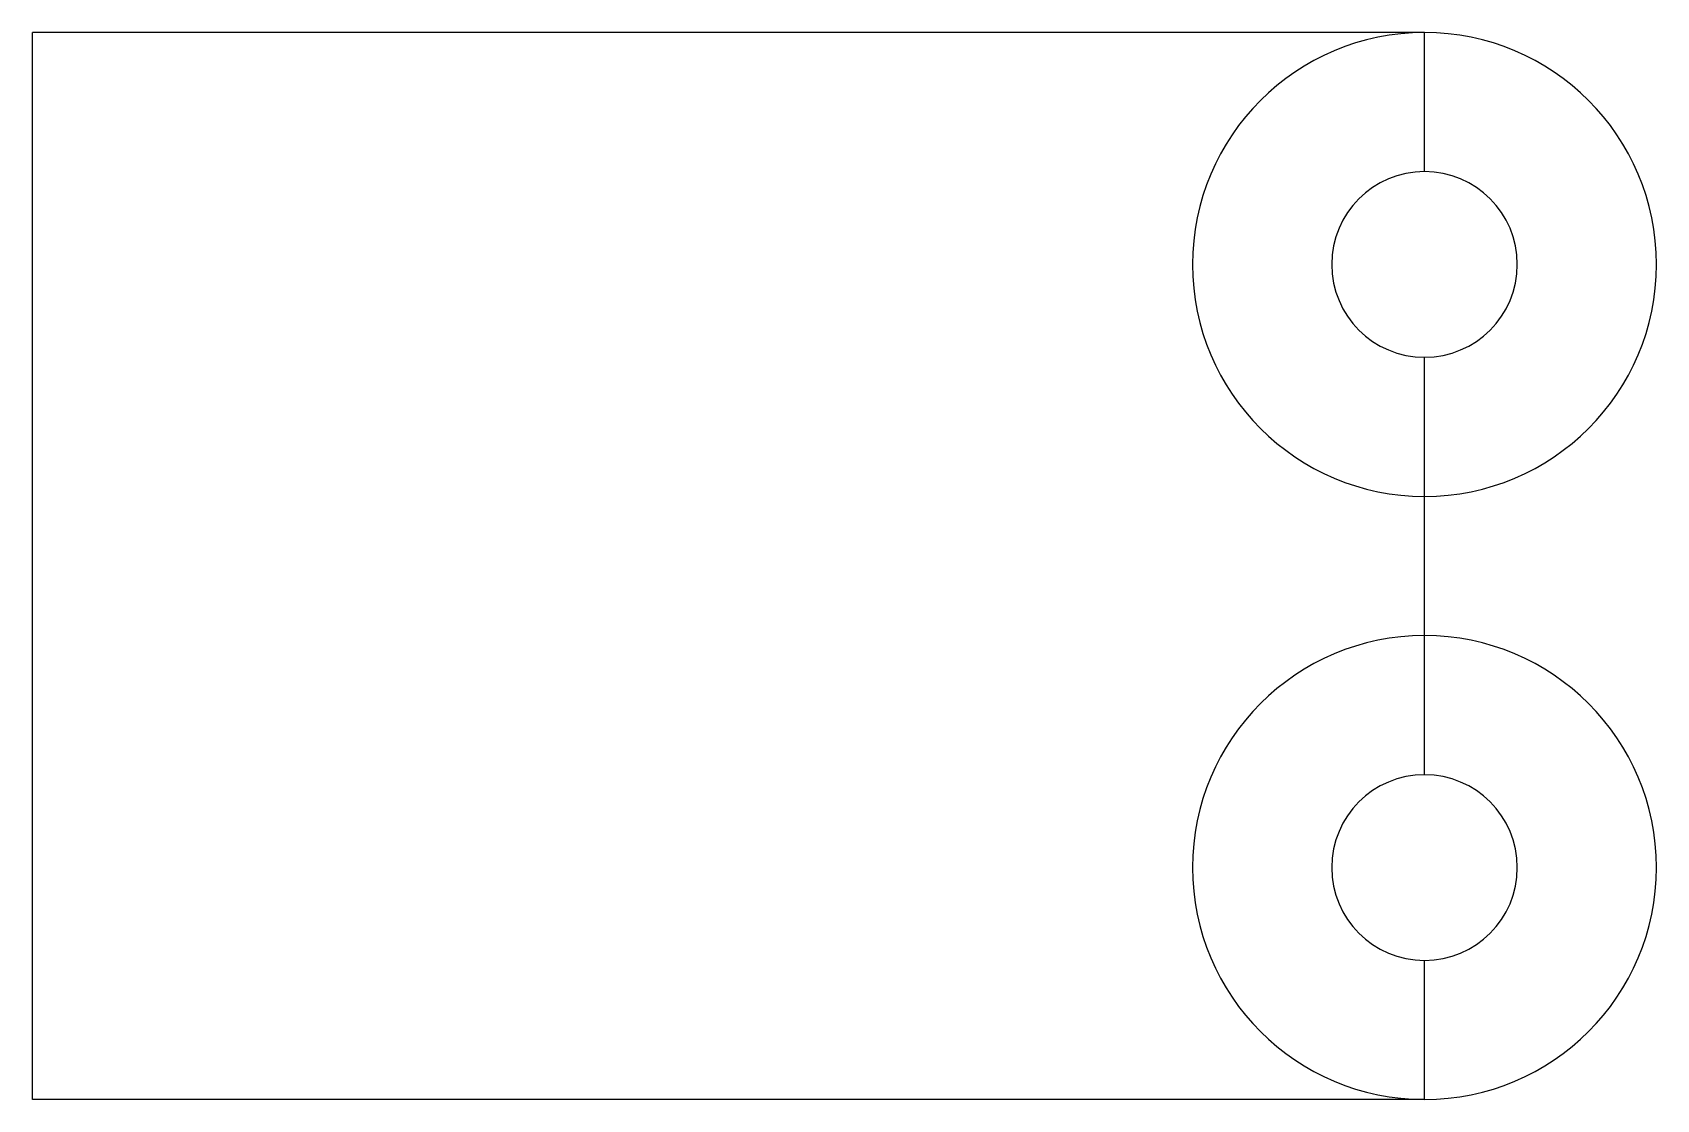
# Model space of a CAD drawing. Header units: millimetres. Extents: x 1614.7 to 1684.7, y 377 to 423.
import ezdxf

# ---------------------------------------------------------------- set-up
doc = ezdxf.new("R2010")
doc.units = ezdxf.units.MM
doc.layers.add('TW_IntakeWheelBracket_RollerBracketTop', color=7, linetype='CONTINUOUS')

msp = doc.modelspace()

# ---------------------------------------------------------------- linework, layer by layer
at = {"layer": 'TW_IntakeWheelBracket_RollerBracketTop'}
for p, q in [((1614.668, 377, 829.5), (1614.668, 423, 829.5)), ((1674.668, 423, 829.5), (1614.668, 423, 829.5)), ((1614.668, 377, 829.5), (1614.668, 423, 829.5)), ((1614.668, 423, 829.5), (1614.668, 423, 833.5)), ((1614.668, 377, 833.5), (1614.668, 423, 833.5)), ((1674.668, 423, 833.5), (1614.668, 423, 833.5)), ((1614.668, 423, 829.5), (1614.668, 423, 833.5)), ((1674.668, 423, 829.5), (1614.668, 423, 829.5)), ((1614.668, 377, 833.5), (1614.668, 423, 833.5)), ((1674.668, 423, 833.5), (1614.668, 423, 833.5)), ((1674.668, 423, 829.5), (1674.668, 423, 833.5)), ((1674.668, 417, 829.5), (1674.668, 423, 829.5)), ((1674.668, 423, 829.5), (1674.668, 423, 833.5)), ((1674.668, 417, 829.5), (1674.668, 423, 829.5)), ((1674.668, 417, 833.5), (1674.668, 423, 833.5)), ((1674.668, 417, 833.5), (1674.668, 423, 833.5)), ((1670.668, 413, 829.5), (1670.668, 413, 833.5)), ((1670.668, 413, 829.5), (1670.668, 413, 833.5)), ((1674.668, 403, 829.5), (1674.668, 409, 829.5)), ((1674.668, 403, 829.5), (1674.668, 409, 829.5)), ((1674.668, 403, 833.5), (1674.668, 409, 833.5)), ((1674.668, 403, 833.5), (1674.668, 409, 833.5)), ((1674.668, 397, 829.5), (1674.668, 403, 829.5)), ((1674.668, 397, 829.5), (1674.668, 403, 829.5)), ((1674.668, 403, 829.5), (1674.668, 403, 833.5)), ((1674.668, 397, 833.5), (1674.668, 403, 833.5)), ((1674.668, 397, 833.5), (1674.668, 403, 833.5)), ((1674.668, 403, 829.5), (1674.668, 403, 833.5)), ((1674.668, 391, 829.5), (1674.668, 397, 829.5)), ((1674.668, 391, 829.5), (1674.668, 397, 829.5)), ((1674.668, 397, 829.5), (1674.668, 397, 833.5)), ((1674.668, 391, 833.5), (1674.668, 397, 833.5)), ((1674.668, 391, 833.5), (1674.668, 397, 833.5)), ((1674.668, 397, 829.5), (1674.668, 397, 833.5)), ((1670.668, 387, 829.5), (1670.668, 387, 833.5)), ((1670.668, 387, 829.5), (1670.668, 387, 833.5)), ((1674.668, 377, 829.5), (1674.668, 383, 829.5)), ((1674.668, 377, 829.5), (1674.668, 383, 829.5)), ((1674.668, 377, 833.5), (1674.668, 383, 833.5)), ((1674.668, 377, 833.5), (1674.668, 383, 833.5)), ((1674.668, 377, 829.5), (1614.668, 377, 829.5)), ((1674.668, 377, 833.5), (1614.668, 377, 833.5)), ((1614.668, 377, 829.5), (1614.668, 377, 833.5)), ((1674.668, 377, 829.5), (1614.668, 377, 829.5)), ((1614.668, 377, 829.5), (1614.668, 377, 833.5)), ((1674.668, 377, 833.5), (1614.668, 377, 833.5)), ((1674.668, 377, 829.5), (1674.668, 377, 833.5)), ((1674.668, 377, 829.5), (1674.668, 377, 833.5))]:
    msp.add_line(p, q, dxfattribs=at)
for centre, radius, start, end in [((1674.668, 413, 829.5), 10, 90, 180), ((1674.668, 413, 829.5), 10, 90, 180), ((1674.668, 413, 833.5), 10, 90, 180), ((1674.668, 413, 833.5), 10, 90, 180), ((1674.668, 413, 829.5), 10, -90, 90), ((1674.668, 413, 833.5), 10, -90, 90), ((1674.668, 413, 829.5), 10, -90, 90), ((1674.668, 413, 833.5), 10, -90, 90), ((1674.668, 413, 829.5), 4, 90, 180), ((1674.668, 413, 833.5), 4, 90, 180), ((1674.668, 413, 829.5), 4, 90, 180), ((1674.668, 413, 833.5), 4, 90, 180), ((1674.668, 413, 829.5), 4, -90, 90), ((1674.668, 413, 833.5), 4, -90, 90), ((1674.668, 413, 829.5), 4, -90, 90), ((1674.668, 413, 833.5), 4, -90, 90), ((1674.668, 413, 829.5), 10, 180, -90), ((1674.668, 413, 829.5), 10, 180, -90), ((1674.668, 413, 833.5), 10, 180, -90), ((1674.668, 413, 833.5), 10, 180, -90), ((1674.668, 413, 829.5), 4, 180, -90), ((1674.668, 413, 833.5), 4, 180, -90), ((1674.668, 413, 829.5), 4, 180, -90), ((1674.668, 413, 833.5), 4, 180, -90), ((1674.668, 387, 829.5), 10, 90, 180), ((1674.668, 387, 829.5), 10, 90, 180), ((1674.668, 387, 833.5), 10, 90, 180), ((1674.668, 387, 833.5), 10, 90, 180), ((1674.668, 387, 829.5), 10, -90, 90), ((1674.668, 387, 833.5), 10, -90, 90), ((1674.668, 387, 829.5), 10, -90, 90), ((1674.668, 387, 833.5), 10, -90, 90), ((1674.668, 387, 829.5), 4, 90, 180), ((1674.668, 387, 833.5), 4, 90, 180), ((1674.668, 387, 829.5), 4, 90, 180), ((1674.668, 387, 833.5), 4, 90, 180), ((1674.668, 387, 829.5), 4, -90, 90), ((1674.668, 387, 833.5), 4, -90, 90), ((1674.668, 387, 829.5), 4, -90, 90), ((1674.668, 387, 833.5), 4, -90, 90), ((1674.668, 387, 829.5), 10, 180, -90), ((1674.668, 387, 829.5), 10, 180, -90), ((1674.668, 387, 833.5), 10, 180, -90), ((1674.668, 387, 833.5), 10, 180, -90), ((1674.668, 387, 829.5), 4, 180, -90), ((1674.668, 387, 833.5), 4, 180, -90), ((1674.668, 387, 829.5), 4, 180, -90), ((1674.668, 387, 833.5), 4, 180, -90)]:
    msp.add_arc(centre, radius, start, end, dxfattribs=at)

doc.saveas('drawing.dxf')
